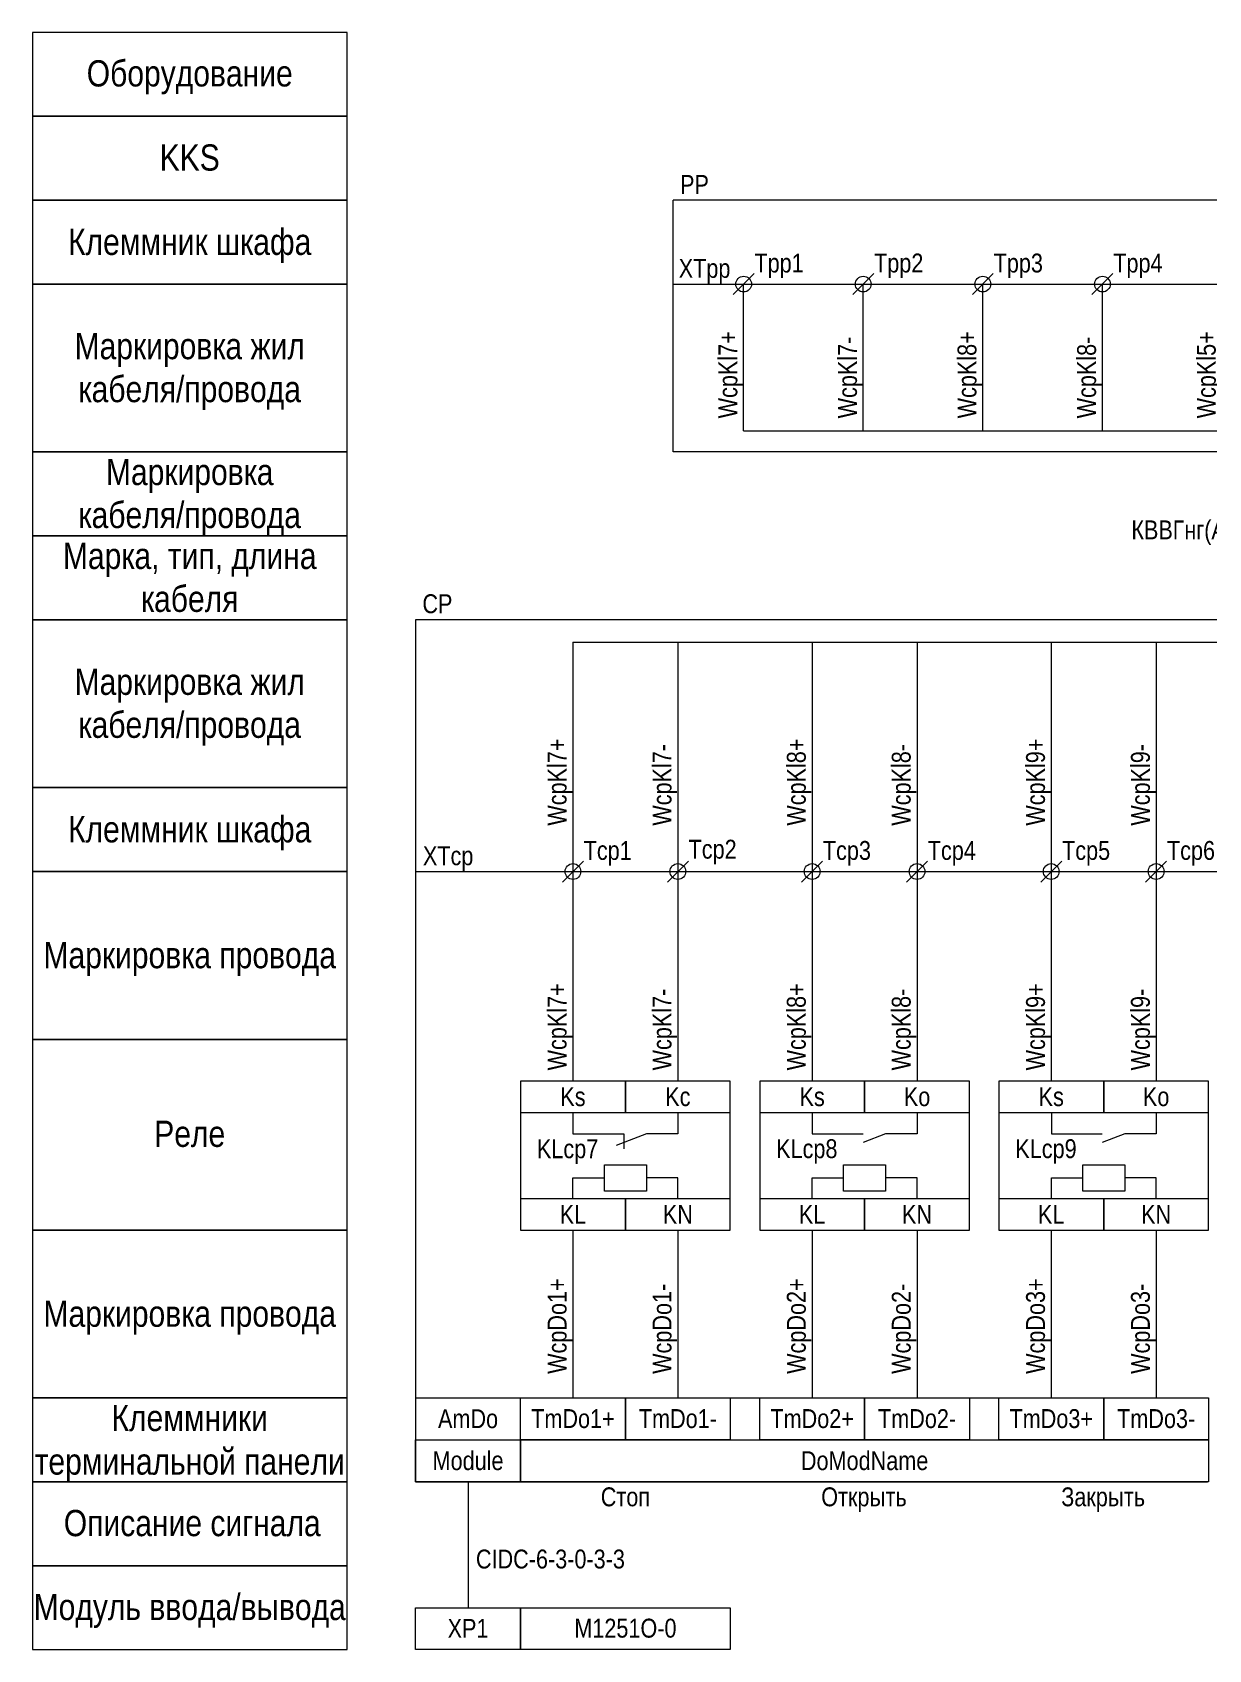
# Model space of a CAD drawing. Header units: millimetres. Extents: x 20 to 256, y -159 to -5.
# Drawn here: x 20 to 132.1, y -159.2 to -5 of the extents above; entities that cross this region are included whole.
import ezdxf

# ---------------------------------------------------------------- set-up
doc = ezdxf.new("R2010")
doc.units = ezdxf.units.MM
doc.header["$MEASUREMENT"] = 0
doc.linetypes.add('1_1', pattern=[2000, 1000, -1000])
doc.linetypes.add('4_2_1_2', pattern=[6702.777624, 3527.777672, -1763.888836, 0, -1411.111116])
for name, color, linetype in [('cp_names', 7, 'Continuous'), ('cp_params_di', 7, 'Continuous'), ('cp_params_do', 7, 'Continuous'), ('cp_static_di', 7, 'Continuous'), ('cp_static_do', 7, 'Continuous'), ('id_names', 7, 'Continuous'), ('id_params_do', 7, 'Continuous'), ('id_static_di', 7, 'Continuous'), ('id_static_do', 7, 'Continuous')]:
    doc.layers.add(name, color=color, linetype=linetype)
doc.styles.add('СГЕНЕРИР_СТИЛЬ_1', font='ARIALN.TTF')

msp = doc.modelspace()

# ---------------------------------------------------------------- linework, layer by layer
at = {"layer": 'cp_names', "color": 7, "linetype": 'Continuous', "lineweight": 15, "ltscale": 100}
for points in [[(20, -77), (50, -77), (50, -61), (20, -61)], [(20, -85), (50, -85), (50, -77), (20, -77)], [(20, -101), (50, -101), (50, -85), (20, -85)], [(20, -119.18), (50, -119.18), (50, -101), (20, -101)], [(20, -135.18), (50, -135.18), (50, -119.18), (20, -119.18)], [(20, -143.18), (50, -143.18), (50, -135.18), (20, -135.18)], [(20, -151.18), (50, -151.18), (50, -143.18), (20, -143.18)], [(20, -159.18), (50, -159.18), (50, -151.18), (20, -151.18)]]:
    msp.add_lwpolyline(points, close=True, dxfattribs=at)
at = {"layer": 'cp_static_di', "color": 7, "linetype": '1_1', "lineweight": 15, "ltscale": 100}
for p, q in [((256.12, -61), (56.53, -61)), ((56.53, -61), (56.53, -143.18))]:
    msp.add_line(p, q, dxfattribs=at)
at = {"layer": 'cp_static_di', "color": 7, "linetype": 'Continuous', "lineweight": 15, "ltscale": 100}
for p, q in [((71.53, -63.14), (248.32, -63.14)), ((71.53, -63.14), (71.53, -85)), ((81.53, -63.14), (81.53, -85)), ((94.33, -63.14), (94.33, -85)), ((104.33, -63.14), (104.33, -85)), ((117.12, -63.14), (117.12, -85)), ((127.12, -63.14), (127.12, -85)), ((70.53, -86), (72.53, -84)), ((80.53, -86), (82.53, -84)), ((93.33, -86), (95.33, -84)), ((103.33, -86), (105.33, -84)), ((116.12, -86), (118.12, -84)), ((126.12, -86), (128.12, -84))]:
    msp.add_line(p, q, dxfattribs=at)
at = {"layer": 'cp_static_di', "color": 7, "linetype": '4_2_1_2', "lineweight": 15, "ltscale": 100}
msp.add_line((56.53, -85), (256.12, -85), dxfattribs=at)
at = {"layer": 'cp_static_di', "color": 7, "linetype": 'Continuous', "lineweight": 15, "ltscale": 100}
for centre in [(71.53, -85), (81.53, -85), (94.33, -85), (104.33, -85), (117.12, -85), (127.12, -85)]:
    msp.add_circle(centre, 0.75, dxfattribs=at)
at = {"layer": 'cp_static_do', "color": 7, "linetype": 'Continuous', "lineweight": 15, "ltscale": 100}
for p, q in [((71.53, -85), (71.53, -105)), ((81.53, -85), (81.53, -105)), ((94.33, -85), (94.33, -105)), ((104.33, -85), (104.33, -105)), ((117.12, -85), (117.12, -105)), ((127.12, -85), (127.12, -105)), ((76.39, -110), (76.39, -111.42)), ((71.53, -119.18), (71.53, -135.18)), ((81.53, -119.18), (81.53, -135.18)), ((94.33, -119.18), (94.33, -135.18)), ((104.33, -119.18), (104.33, -135.18)), ((117.12, -119.18), (117.12, -135.18)), ((127.12, -119.18), (127.12, -135.18)), ((56.53, -135.18), (132.12, -135.18)), ((56.53, -143.18), (132.01, -143.18)), ((61.53, -143.18), (61.53, -155.18))]:
    msp.add_line(p, q, dxfattribs=at)
for points in [[(66.53, -119.18), (86.53, -119.18), (86.53, -105), (66.53, -105)], [(66.53, -107.96), (76.53, -107.96), (76.53, -105), (66.53, -105)], [(76.53, -107.96), (86.53, -107.96), (86.53, -105), (76.53, -105)], [(89.33, -119.18), (109.33, -119.18), (109.33, -105), (89.33, -105)], [(89.33, -107.96), (99.33, -107.96), (99.33, -105), (89.33, -105)], [(99.33, -107.96), (109.33, -107.96), (109.33, -105), (99.33, -105)], [(112.12, -119.18), (132.12, -119.18), (132.12, -105), (112.12, -105)], [(112.12, -107.96), (122.12, -107.96), (122.12, -105), (112.12, -105)], [(122.12, -107.96), (132.12, -107.96), (132.12, -105), (122.12, -105)], [(74.53, -115.46), (74.53, -112.96), (78.53, -112.96), (78.53, -115.46)], [(97.33, -115.46), (97.33, -112.96), (101.33, -112.96), (101.33, -115.46)], [(120.13, -115.46), (120.13, -112.96), (124.13, -112.96), (124.13, -115.46)], [(66.53, -119.18), (76.53, -119.18), (76.53, -116.21), (66.53, -116.21)], [(76.53, -119.18), (86.53, -119.18), (86.53, -116.21), (76.53, -116.21)], [(89.33, -119.18), (99.33, -119.18), (99.33, -116.21), (89.33, -116.21)], [(99.33, -119.18), (109.33, -119.18), (109.33, -116.21), (99.33, -116.21)], [(112.12, -119.18), (122.12, -119.18), (122.12, -116.21), (112.12, -116.21)], [(122.12, -119.18), (132.12, -119.18), (132.12, -116.21), (122.12, -116.21)], [(66.53, -135.18), (76.53, -135.18), (76.53, -139.18), (66.53, -139.18)], [(76.53, -135.18), (86.53, -135.18), (86.53, -139.18), (76.53, -139.18)], [(89.33, -135.18), (99.33, -135.18), (99.33, -139.18), (89.33, -139.18)], [(99.33, -135.18), (109.33, -135.18), (109.33, -139.18), (99.33, -139.18)], [(112.12, -135.18), (122.12, -135.18), (122.12, -139.18), (112.12, -139.18)], [(122.12, -135.18), (132.12, -135.18), (132.12, -139.18), (122.12, -139.18)], [(66.53, -143.18), (56.53, -143.18), (56.53, -139.18), (66.53, -139.18)], [(66.53, -139.18), (132.12, -139.18), (132.12, -143.18), (66.53, -143.18)], [(66.53, -159.18), (56.53, -159.18), (56.53, -155.18), (66.53, -155.18)], [(66.53, -155.18), (86.53, -155.18), (86.53, -159.18), (66.53, -159.18)]]:
    msp.add_lwpolyline(points, close=True, dxfattribs=at)
for points in [[(71.53, -107.96), (71.53, -110), (74.53, -110)], [(81.53, -107.96), (81.53, -110), (78.53, -110)], [(94.33, -107.96), (94.33, -110), (97.33, -110)], [(104.33, -107.96), (104.33, -110), (101.33, -110)], [(117.13, -107.96), (117.13, -110), (120.13, -110)], [(127.12, -107.96), (127.12, -110), (124.13, -110)], [(74.53, -110), (76.39, -110)], [(78.53, -110), (75.66, -111.11)], [(97.33, -110), (99.19, -110)], [(101.33, -110), (99.19, -110.83)], [(120.13, -110), (121.99, -110)], [(124.13, -110), (121.99, -110.83)], [(71.53, -116.21), (71.53, -114.21), (74.53, -114.21)], [(81.53, -116.21), (81.53, -114.21), (78.53, -114.21)], [(94.33, -116.21), (94.33, -114.21), (97.33, -114.21)], [(104.33, -116.21), (104.33, -114.21), (101.33, -114.21)], [(117.13, -116.21), (117.13, -114.21), (120.13, -114.21)], [(127.12, -116.21), (127.12, -114.21), (124.13, -114.21)]]:
    msp.add_lwpolyline(points, dxfattribs=at)
at = {"layer": 'id_names', "color": 7, "linetype": 'Continuous', "lineweight": 15, "ltscale": 100}
for points in [[(20, -13), (50, -13), (50, -5), (20, -5)], [(20, -21), (50, -21), (50, -13), (20, -13)], [(20, -29), (50, -29), (50, -21), (20, -21)], [(20, -45), (50, -45), (50, -29), (20, -29)], [(20, -53), (50, -53), (50, -45), (20, -45)], [(20, -61), (50, -61), (50, -53), (20, -53)]]:
    msp.add_lwpolyline(points, close=True, dxfattribs=at)
at = {"layer": 'id_static_do', "color": 7, "linetype": '1_1', "lineweight": 15, "ltscale": 100}
for p, q in [((220.68, -21), (81.08, -21)), ((81.08, -45), (81.08, -21)), ((220.68, -45), (81.08, -45))]:
    msp.add_line(p, q, dxfattribs=at)
at = {"layer": 'id_static_do', "color": 7, "linetype": '4_2_1_2', "lineweight": 15, "ltscale": 100}
msp.add_line((81.08, -29), (220.68, -29), dxfattribs=at)
at = {"layer": 'id_static_do', "color": 7, "linetype": 'Continuous', "lineweight": 15, "ltscale": 100}
for p, q in [((86.8, -30), (88.8, -28)), ((87.8, -43), (87.8, -29)), ((98.2, -30), (100.2, -28)), ((99.2, -43), (99.2, -29)), ((109.6, -30), (111.6, -28)), ((110.6, -43), (110.6, -29)), ((121, -30), (123, -28)), ((122, -43), (122, -29)), ((87.8, -43), (213.2, -43))]:
    msp.add_line(p, q, dxfattribs=at)
for centre in [(87.8, -29), (99.2, -29), (110.6, -29), (122, -29)]:
    msp.add_circle(centre, 0.75, dxfattribs=at)

# ---------------------------------------------------------------- texts
at = {"layer": 'cp_names', "color": 7, "linetype": 'Continuous', "lineweight": 15, "insert": (35, -65.66), "char_height": 2.5, "attachment_point": 2, "line_spacing_factor": 0.982786, "style": 'СГЕНЕРИР_СТИЛЬ_1'}
msp.add_mtext('\\A1;{\\pqc;\\fArial Narrow|b0|i0|c204|p34;Маркировка жил\\P\\pqc;\\fArial Narrow|b0|i0|c204|p34;кабеля/провода}', dxfattribs=at)
at = {"layer": 'cp_names', "color": 7, "linetype": 'Continuous', "lineweight": 15, "char_height": 2.5, "attachment_point": 2, "style": 'СГЕНЕРИР_СТИЛЬ_1'}
for s, insert in [('\\A1;{\\pqc;\\fArial Narrow|b0|i0|c204|p34;Клеммник\\fArial Narrow|b0|i0|c204|p34; шкафа}', (35, -79.72)), ('\\A1;{\\pqc;\\fArial Narrow|b0|i0|c204|p34;Маркировка \\fArial Narrow|b0|i0|c204|p34;провода}', (35, -91.72)), ('\\A1;{\\pqc;\\fArial Narrow|b0|i0|c204|p34;Реле}', (35, -108.75)), ('\\A1;{\\pqc;\\fArial Narrow|b0|i0|c204|p34;Маркировка \\fArial Narrow|b0|i0|c204|p34;провода}', (35, -125.9)), ('\\A1;{\\pqc;\\fArial Narrow|b0|i0|c204|p34;Описание сигнала}', (35.24, -145.86)), ('\\A1;{\\pqc;\\fArial Narrow|b0|i0|c204|p34;Модуль ввода/вывода}', (35, -153.86))]:
    msp.add_mtext(s, dxfattribs=dict(at, insert=insert))
at = {"layer": 'cp_names', "color": 7, "linetype": 'Continuous', "lineweight": 15, "insert": (35, -135.84), "char_height": 2.5, "width": 30, "attachment_point": 2, "line_spacing_factor": 0.996518, "style": 'СГЕНЕРИР_СТИЛЬ_1'}
msp.add_mtext('\\A1;{\\pqc;\\fArial Narrow|b0|i0|c204|p34;Клеммник\\fArial Narrow|b0|i0|c204|p34;и терминальной панели}', dxfattribs=at)
at = {"layer": 'cp_params_di', "color": 7, "linetype": 'Continuous', "lineweight": 15, "char_height": 1.8, "attachment_point": 1, "rotation": 90, "style": 'СГЕНЕРИР_СТИЛЬ_1'}
for s, insert in [('\\A1;{\\pql;\\fArial Narrow|b0|i0|c204|p34;WcpKl\\fArial Narrow|b0|i0|c204|p34;7\\fArial Narrow|b0|i0|c204|p34;+}', (85.4, -41.8)), ('\\A1;{\\pql;\\fArial Narrow|b0|i0|c204|p34;WcpKl\\fArial Narrow|b0|i0|c204|p34;8\\fArial Narrow|b0|i0|c204|p34;+}', (108.19, -41.8)), ('\\A1;{\\pql;\\fArial Narrow|b0|i0|c204|p34;WcpKl\\fArial Narrow|b0|i0|c204|p34;5\\fArial Narrow|b0|i0|c204|p34;+}', (131, -41.8)), ('\\A1;{\\pql;\\fArial Narrow|b0|i0|c204|p34;WcpKl\\fArial Narrow|b0|i0|c204|p34;7\\fArial Narrow|b0|i0|c204|p34;-}', (96.8, -41.8)), ('\\A1;{\\pql;\\fArial Narrow|b0|i0|c204|p34;WcpKl\\fArial Narrow|b0|i0|c204|p34;8\\fArial Narrow|b0|i0|c204|p34;-}', (119.59, -41.8)), ('\\A1;{\\pql;\\fArial Narrow|b0|i0|c204|p34;WcpKl\\fArial Narrow|b0|i0|c204|p34;7\\fArial Narrow|b0|i0|c204|p34;+}', (69.12, -80.63)), ('\\A1;{\\pql;\\fArial Narrow|b0|i0|c204|p34;WcpKl\\fArial Narrow|b0|i0|c204|p34;8\\fArial Narrow|b0|i0|c204|p34;+}', (91.92, -80.63)), ('\\A1;{\\pql;\\fArial Narrow|b0|i0|c204|p34;WcpKl\\fArial Narrow|b0|i0|c204|p34;9\\fArial Narrow|b0|i0|c204|p34;+}', (114.72, -80.63)), ('\\A1;{\\pql;\\fArial Narrow|b0|i0|c204|p34;WcpKl\\fArial Narrow|b0|i0|c204|p34;7\\fArial Narrow|b0|i0|c204|p34;-}', (79.12, -80.63)), ('\\A1;{\\pql;\\fArial Narrow|b0|i0|c204|p34;WcpKl\\fArial Narrow|b0|i0|c204|p34;8\\fArial Narrow|b0|i0|c204|p34;-}', (101.92, -80.63)), ('\\A1;{\\pql;\\fArial Narrow|b0|i0|c204|p34;WcpKl\\fArial Narrow|b0|i0|c204|p34;9\\fArial Narrow|b0|i0|c204|p34;-}', (124.72, -80.63))]:
    msp.add_mtext(s, dxfattribs=dict(at, insert=insert))
at = {"layer": 'cp_params_di', "color": 7, "linetype": 'Continuous', "lineweight": 15, "char_height": 1.8, "style": 'СГЕНЕРИР_СТИЛЬ_1'}
for s, insert, attachment_point in [('\\A1;{\\pql;\\fArial Narrow|b0|i0|c204|p34;CP}', (57.18, -58.57), 1), ('\\A1;{\\pqr;\\fArial Narrow|b0|i0|c204|p34;XTcp}', (62.04, -82.6), 3), ('\\A1;{\\pql;\\fArial Narrow|b0|i0|c204|p34;Tcp1}', (72.55, -82.09), 1), ('\\A1;{\\pql;\\fArial Narrow|b0|i0|c204|p34;Tcp2}', (82.55, -81.97), 1), ('\\A1;{\\pql;\\fArial Narrow|b0|i0|c204|p34;Tcp3}', (95.35, -82.09), 1), ('\\A1;{\\pql;\\fArial Narrow|b0|i0|c204|p34;Tcp4}', (105.35, -82.09), 1), ('\\A1;{\\pql;\\fArial Narrow|b0|i0|c204|p34;Tcp5}', (118.15, -82.09), 1), ('\\A1;{\\pql;\\fArial Narrow|b0|i0|c204|p34;Tcp6}', (128.15, -82.09), 1)]:
    msp.add_mtext(s, dxfattribs=dict(at, insert=insert, attachment_point=attachment_point))
at = {"layer": 'cp_params_do', "color": 7, "linetype": 'Continuous', "lineweight": 15, "char_height": 1.8, "attachment_point": 1, "rotation": 90, "style": 'СГЕНЕРИР_СТИЛЬ_1'}
for s, insert in [('\\A1;{\\pql;\\fArial Narrow|b0|i0|c204|p34;Wcp\\fArial Narrow|b0|i0|c204|p34;Kl\\fArial Narrow|b0|i0|c204|p34;7\\fArial Narrow|b0|i0|c204|p34;+}', (69.12, -103.96)), ('\\A1;{\\pql;\\fArial Narrow|b0|i0|c204|p34;WcpKl7\\fArial Narrow|b0|i0|c204|p34;-}', (79.12, -103.96)), ('\\A1;{\\pql;\\fArial Narrow|b0|i0|c204|p34;WcpKl\\fArial Narrow|b0|i0|c204|p34;8\\fArial Narrow|b0|i0|c204|p34;+}', (91.92, -103.96)), ('\\A1;{\\pql;\\fArial Narrow|b0|i0|c204|p34;WcpKl\\fArial Narrow|b0|i0|c204|p34;8\\fArial Narrow|b0|i0|c204|p34;-}', (101.92, -103.96)), ('\\A1;{\\pql;\\fArial Narrow|b0|i0|c204|p34;WcpKl\\fArial Narrow|b0|i0|c204|p34;9\\fArial Narrow|b0|i0|c204|p34;+}', (114.72, -103.96)), ('\\A1;{\\pql;\\fArial Narrow|b0|i0|c204|p34;WcpKl\\fArial Narrow|b0|i0|c204|p34;9\\fArial Narrow|b0|i0|c204|p34;-}', (124.72, -103.96)), ('\\A1;{\\pql;\\fArial Narrow|b0|i0|c204|p34;WcpDo1\\fArial Narrow|b0|i0|c204|p34;+}', (69.12, -132.89)), ('\\A1;{\\pql;\\fArial Narrow|b0|i0|c204|p34;WcpDo1\\fArial Narrow|b0|i0|c204|p34;-}', (79.12, -132.89)), ('\\A1;{\\pql;\\fArial Narrow|b0|i0|c204|p34;WcpDo\\fArial Narrow|b0|i0|c204|p34;2\\fArial Narrow|b0|i0|c204|p34;+}', (91.92, -132.89)), ('\\A1;{\\pql;\\fArial Narrow|b0|i0|c204|p34;WcpDo\\fArial Narrow|b0|i0|c204|p34;2\\fArial Narrow|b0|i0|c204|p34;-}', (101.92, -132.89)), ('\\A1;{\\pql;\\fArial Narrow|b0|i0|c204|p34;WcpDo\\fArial Narrow|b0|i0|c204|p34;3\\fArial Narrow|b0|i0|c204|p34;+}', (114.72, -132.89)), ('\\A1;{\\pql;\\fArial Narrow|b0|i0|c204|p34;WcpDo\\fArial Narrow|b0|i0|c204|p34;3\\fArial Narrow|b0|i0|c204|p34;-}', (124.72, -132.89))]:
    msp.add_mtext(s, dxfattribs=dict(at, insert=insert))
at = {"layer": 'cp_params_do', "color": 7, "linetype": 'Continuous', "lineweight": 15, "char_height": 1.8, "attachment_point": 2, "style": 'СГЕНЕРИР_СТИЛЬ_1'}
for s, insert in [('\\A1;{\\pqc;\\fArial Narrow|b0|i0|c204|p34;Ks}', (71.53, -105.56)), ('\\A1;{\\pqc;\\fArial Narrow|b0|i0|c204|p34;Kc}', (81.53, -105.56)), ('\\A1;{\\pqc;\\fArial Narrow|b0|i0|c204|p34;Ks}', (94.33, -105.56)), ('\\A1;{\\pqc;\\fArial Narrow|b0|i0|c204|p34;Ko}', (104.33, -105.56)), ('\\A1;{\\pqc;\\fArial Narrow|b0|i0|c204|p34;Ks}', (117.12, -105.56)), ('\\A1;{\\pqc;\\fArial Narrow|b0|i0|c204|p34;Ko}', (127.12, -105.56)), ('\\A1;{\\pqc;\\fArial Narrow|b0|i0|c204|p34;KLcp\\fArial Narrow|b0|i0|c204|p34;7}', (71.02, -110.53)), ('\\A1;{\\pqc;\\fArial Narrow|b0|i0|c204|p34;KLcp\\fArial Narrow|b0|i0|c204|p34;8}', (93.82, -110.52)), ('\\A1;{\\pqc;\\fArial Narrow|b0|i0|c204|p34;KLcp\\fArial Narrow|b0|i0|c204|p34;9}', (116.62, -110.52)), ('\\A1;{\\pqc;\\fArial Narrow|b0|i0|c204|p34;KL}', (71.53, -116.78)), ('\\A1;{\\pqc;\\fArial Narrow|b0|i0|c204|p34;KN}', (81.53, -116.78)), ('\\A1;{\\pqc;\\fArial Narrow|b0|i0|c204|p34;KL}', (94.33, -116.78)), ('\\A1;{\\pqc;\\fArial Narrow|b0|i0|c204|p34;KN}', (104.33, -116.78)), ('\\A1;{\\pqc;\\fArial Narrow|b0|i0|c204|p34;KL}', (117.12, -116.78)), ('\\A1;{\\pqc;\\fArial Narrow|b0|i0|c204|p34;KN}', (127.12, -116.78)), ('\\A1;{\\pqc;\\fArial Narrow|b0|i0|c204|p34;Am\\fArial Narrow|b0|i0|c204|p34;Do}', (61.53, -136.26)), ('\\A1;{\\pqc;\\fArial Narrow|b0|i0|c204|p34;TmD\\fArial Narrow|b0|i0|c204|p34;o\\fArial Narrow|b0|i0|c204|p34;1+}', (71.53, -136.25)), ('\\A1;{\\pqc;\\fArial Narrow|b0|i0|c204|p34;TmD\\fArial Narrow|b0|i0|c204|p34;o\\fArial Narrow|b0|i0|c204|p34;1-}', (81.53, -136.25)), ('\\A1;{\\pqc;\\fArial Narrow|b0|i0|c204|p34;TmD\\fArial Narrow|b0|i0|c204|p34;o\\fArial Narrow|b0|i0|c204|p34;2+}', (94.33, -136.25)), ('\\A1;{\\pqc;\\fArial Narrow|b0|i0|c204|p34;TmD\\fArial Narrow|b0|i0|c204|p34;o\\fArial Narrow|b0|i0|c204|p34;2-}', (104.33, -136.25)), ('\\A1;{\\pqc;\\fArial Narrow|b0|i0|c204|p34;TmD\\fArial Narrow|b0|i0|c204|p34;o3\\fArial Narrow|b0|i0|c204|p34;+}', (117.12, -136.25)), ('\\A1;{\\pqc;\\fArial Narrow|b0|i0|c204|p34;TmD\\fArial Narrow|b0|i0|c204|p34;o3\\fArial Narrow|b0|i0|c204|p34;-}', (127.12, -136.25)), ('\\A1;{\\pqc;\\fArial Narrow|b0|i0|c204|p34;D\\fArial Narrow|b0|i0|c204|p34;o\\fArial Narrow|b0|i0|c204|p34;ModName}', (99.33, -140.26))]:
    msp.add_mtext(s, dxfattribs=dict(at, insert=insert))
at = {"layer": 'cp_static_do', "color": 7, "linetype": 'Continuous', "lineweight": 15, "char_height": 1.8, "attachment_point": 2, "style": 'СГЕНЕРИР_СТИЛЬ_1'}
for s, insert in [('\\A1;{\\pqc;\\fArial Narrow|b0|i0|c204|p34;Module}', (61.53, -140.26)), ('\\A1;{\\pqc;\\fArial Narrow|b0|i0|c204|p34;Стоп}', (76.53, -143.71)), ('\\A1;{\\pqc;\\fArial Narrow|b0|i0|c204|p34;Открыть}', (99.27, -143.71)), ('\\A1;{\\pqc;\\fArial Narrow|b0|i0|c204|p34;Закрыть}', (122.07, -143.71)), ('\\A1;{\\pqc;\\fArial Narrow|b0|i0|c204|p34;XP1}', (61.53, -156.25)), ('\\A1;{\\pqc;\\fArial Narrow|b0|i0|c204|p34;M1251O-0}', (76.53, -156.23))]:
    msp.add_mtext(s, dxfattribs=dict(at, insert=insert))
at = {"layer": 'id_names', "color": 7, "linetype": 'Continuous', "lineweight": 15, "char_height": 2.5, "attachment_point": 2, "style": 'СГЕНЕРИР_СТИЛЬ_1'}
for s, insert in [('\\A1;{\\pqc;\\fArial Narrow|b0|i0|c204|p34;Оборудование}', (35, -7.66)), ('\\A1;{\\pqc;\\fArial Narrow|b0|i0|c204|p34;KKS}', (35, -15.68)), ('\\A1;{\\pqc;\\fArial Narrow|b0|i0|c204|p34;Клеммник\\fArial Narrow|b0|i0|c204|p34; шкафа}', (35, -23.72))]:
    msp.add_mtext(s, dxfattribs=dict(at, insert=insert))
for s, insert, line_spacing_factor in [('\\A1;{\\pqc;\\fArial Narrow|b0|i0|c204|p34;Маркировка жил\\P\\pqc;\\fArial Narrow|b0|i0|c204|p34;кабеля/провода}', (35, -33.66), 0.982786), ('\\A1;{\\pqc;\\fArial Narrow|b0|i0|c204|p34;Маркировка\\P\\pqc;\\fArial Narrow|b0|i0|c204|p34;кабеля/провода}', (35, -45.66), 0.982786), ('\\A1;{\\pqc;\\fArial Narrow|b0|i0|c204|p34;Марка, тип\\fArial Narrow|b0|i0|c204|p34;, длина\\P\\pqc;\\fArial Narrow|b0|i0|c204|p34;кабеля}', (35, -53.66), 0.98101)]:
    msp.add_mtext(s, dxfattribs=dict(at, insert=insert, line_spacing_factor=line_spacing_factor))
at = {"layer": 'id_params_do', "color": 7, "linetype": 'Continuous', "lineweight": 15, "char_height": 1.8, "style": 'СГЕНЕРИР_СТИЛЬ_1'}
for s, insert, attachment_point in [('\\A1;{\\pql;\\fArial Narrow|b0|i0|c204|p34;P\\fArial Narrow|b0|i0|c204|p34;P}', (81.74, -18.6), 1), ('\\A1;{\\pql;\\fArial Narrow|b0|i0|c204|p34;Tpp1}', (88.83, -26.09), 1), ('\\A1;{\\pql;\\fArial Narrow|b0|i0|c204|p34;Tpp2}', (100.23, -26.09), 1), ('\\A1;{\\pql;\\fArial Narrow|b0|i0|c204|p34;Tpp\\fArial Narrow|b0|i0|c204|p34;3}', (111.63, -26.09), 1), ('\\A1;{\\pql;\\fArial Narrow|b0|i0|c204|p34;Tpp\\fArial Narrow|b0|i0|c204|p34;4}', (123.03, -26.09), 1), ('\\A1;{\\pqr;\\fArial Narrow|b0|i0|c204|p34;XTpp}', (86.54, -26.6), 3)]:
    msp.add_mtext(s, dxfattribs=dict(at, insert=insert, attachment_point=attachment_point))
at = {"layer": 'id_static_di', "color": 7, "linetype": 'Continuous', "lineweight": 15, "char_height": 1.8, "attachment_point": 1, "style": 'СГЕНЕРИР_СТИЛЬ_1'}
for s, insert in [('\\A1;{\\pql;\\fArial Narrow|b0|i0|c204|p34;КВВГнг(А)-LS 1\\fArial Narrow|b0|i0|c204|p34;9\\fArial Narrow|b0|i0|c204|p34;х1,0 (\\fArial Narrow|b0|i0|c204|p34;7\\fArial Narrow|b0|i0|c204|p34;р) }', (124.76, -51.53)), ('\\A1;{\\pql;\\fArial Narrow|b0|i0|c204|p34;CIDC-6-3-0-3-3}', (62.28, -149.64))]:
    msp.add_mtext(s, dxfattribs=dict(at, insert=insert))

doc.saveas('drawing.dxf')
